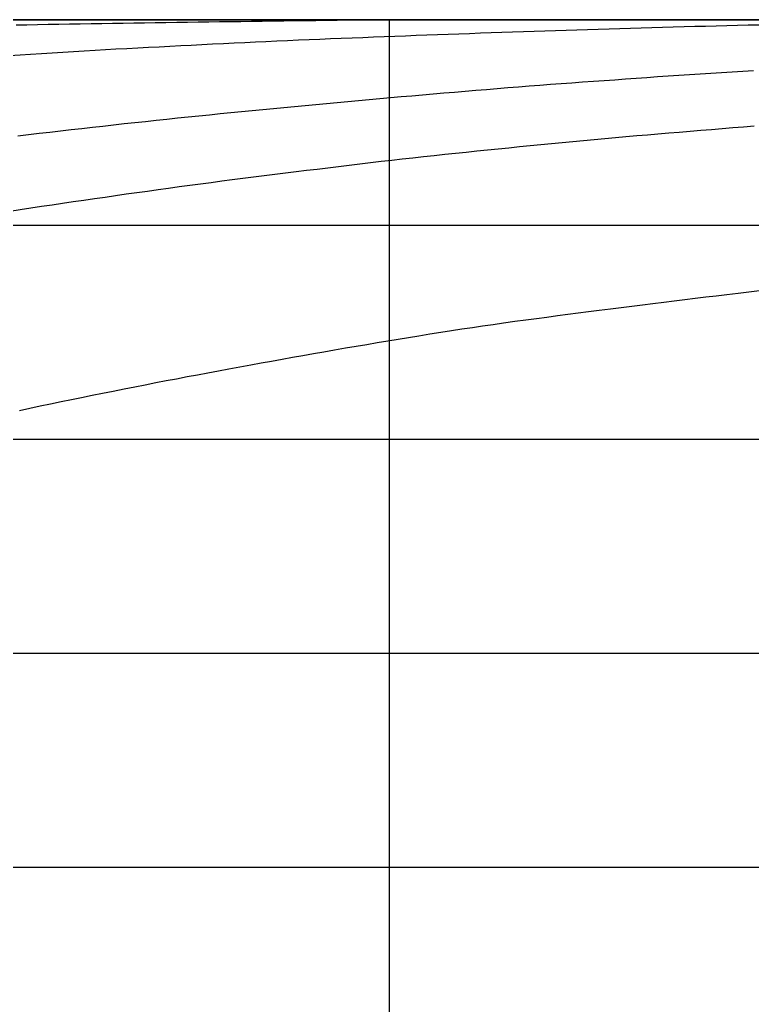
# Model space of a CAD drawing. Header units: millimetres. Extents: x 219888 to 472088, y 91183 to 209983.
# Drawn here: x 301053 to 307896, y 132130 to 141340 of the extents above; entities that cross this region are included whole.
import ezdxf

# ---------------------------------------------------------------- set-up
doc = ezdxf.new("R2010")
doc.units = ezdxf.units.MM
doc.layers.add('Waterlines', color=7, linetype='Continuous')
doc.layers.add('网格线和标注', color=7, linetype='Continuous')

msp = doc.modelspace()

# ---------------------------------------------------------------- linework, layer by layer
at = {"layer": 'Waterlines', "color": 135}
for points in [[(307960.054, 141290.166), (307858.944, 141287.676), (307758.874, 141285.196), (307659.294, 141282.706), (307558.744, 141280.156), (307458.654, 141277.576), (307359.754, 141274.976), (307259.254, 141272.266), (307158.484, 141269.496), (307058.604, 141266.696), (306958.434, 141263.836), (306857.984, 141260.916), (306757.964, 141257.976), (306658.034, 141254.986), (306557.914, 141251.966), (306457.804, 141248.896), (306357.364, 141245.786), (306257.584, 141242.656), (306158.464, 141239.506), (306058.864, 141236.316), (305958.894, 141233.056), (305858.724, 141229.756), (305758.344, 141226.396), (305657.844, 141222.996), (305557.014, 141219.536), (305456.394, 141216.046), (305356.094, 141212.526), (305255.894, 141208.966), (305155.614, 141205.376), (305055.774, 141201.756), (304955.404, 141198.086), (304855.834, 141194.416), (304756.354, 141190.726), (304656.594, 141186.986), (304556.884, 141183.236), (304457.144, 141179.456), (304357.334, 141175.646), (304257.274, 141171.786), (304157.564, 141167.886), (304057.464, 141163.916), (303957.534, 141159.896), (303857.344, 141155.786), (303757.384, 141151.596), (303656.564, 141147.296), (303556.024, 141142.906), (303454.924, 141138.396), (303353.444, 141133.776), (303254.744, 141129.186), (303156.394, 141124.516), (303057.184, 141119.716), (302956.524, 141114.756), (302854.834, 141109.686), (302752.904, 141104.536), (302655.364, 141099.566), (302556.704, 141094.486), (302456.924, 141089.326), (302356.724, 141084.106), (302256.944, 141078.886), (302156.654, 141073.636), (302052.424, 141068.206), (301952.384, 141063.096), (301855.894, 141057.956), (301756.484, 141052.026), (301656.684, 141045.866), (301556.624, 141039.586), (301457.154, 141033.276), (301357.204, 141026.866), (301256.174, 141020.346), (301153.554, 141013.666), (301055.744, 141007.256), (300957.494, 141000.766)], [(307967.744, 141339.696), (307867.624, 141339.696), (307767.684, 141339.696), (307667.614, 141339.696), (307567.664, 141339.696), (307467.664, 141339.696), (307367.734, 141339.696), (307267.884, 141339.696), (307167.624, 141339.696), (307067.434, 141339.696), (306967.604, 141339.696), (306867.544, 141339.696), (306767.584, 141339.696), (306667.454, 141339.696), (306567.654, 141339.696), (306467.464, 141339.696), (306367.814, 141339.696), (306267.504, 141339.696), (306167.564, 141339.696), (306067.414, 141339.696), (305967.494, 141339.696), (305867.744, 141339.696), (305767.394, 141339.696), (305667.524, 141339.696), (305567.384, 141339.696), (305467.664, 141339.696), (305367.784, 141339.696), (305267.544, 141339.696), (305167.414, 141339.696), (305067.614, 141339.696), (304967.694, 141339.696), (304867.654, 141339.696), (304767.284, 141339.696), (304667.494, 141339.696), (304567.434, 141339.696), (304467.384, 141339.696), (304367.324, 141339.696), (304267.514, 141339.696), (304167.704, 141339.696), (304067.434, 141339.696), (303967.924, 141339.696), (303867.284, 141339.696), (303767.584, 141339.696), (303667.304, 141339.696), (303567.554, 141339.696), (303467.534, 141339.696), (303367.324, 141339.696), (303267.314, 141339.696), (303167.414, 141339.696), (303067.454, 141339.696), (302967.384, 141339.696), (302867.394, 141339.696), (302767.474, 141339.696), (302667.864, 141339.696), (302567.544, 141339.696), (302467.634, 141339.696), (302367.244, 141339.696), (302267.234, 141339.696), (302167.204, 141339.696), (302067.354, 141339.696), (301967.064, 141339.696), (301867.314, 141339.696), (301767.344, 141339.696), (301667.274, 141339.696), (301567.224, 141339.696), (301467.334, 141339.696), (301367.294, 141339.696), (301267.264, 141339.696), (301167.574, 141339.696), (301067.244, 141339.696), (300967.434, 141339.696)], [(307976.584, 141339.696), (307876.554, 141339.696), (307776.324, 141339.696), (307676.274, 141339.696), (307576.224, 141339.696), (307476.034, 141339.696), (307376.014, 141339.696), (307275.934, 141339.696), (307175.924, 141339.696), (307075.794, 141339.696), (306975.584, 141339.696), (306875.694, 141339.696), (306775.404, 141339.696), (306675.344, 141339.696), (306575.324, 141339.696), (306475.384, 141339.696), (306375.214, 141339.696), (306275.054, 141339.696), (306174.994, 141339.696), (306074.794, 141339.696), (305974.824, 141339.696), (305874.774, 141339.696), (305774.644, 141339.696), (305674.724, 141339.696), (305574.484, 141339.696), (305474.424, 141339.696), (305374.394, 141339.696), (305274.184, 141339.696), (305174.014, 141339.696), (305074.074, 141339.696), (304973.914, 141339.696), (304873.984, 141339.696), (304773.784, 141339.696), (304673.554, 141339.696), (304573.604, 141339.696), (304473.474, 141339.696), (304373.344, 141339.696), (304273.344, 141339.696), (304173.124, 141339.696), (304073.134, 141339.696), (303973.334, 141339.696), (303872.974, 141339.696), (303773.044, 141339.696), (303672.514, 141339.696), (303572.634, 141339.696), (303472.764, 141339.696), (303372.644, 141339.696), (303272.474, 141339.696), (303172.084, 141339.696), (303072.404, 141339.696), (302972.084, 141339.696), (302872.094, 141339.696), (302772.044, 141339.696), (302671.674, 141339.696), (302571.834, 141339.696), (302471.894, 141339.696), (302371.664, 141339.696), (302271.764, 141339.696), (302171.394, 141339.696), (302071.684, 141339.696), (301971.294, 141339.696), (301871.334, 141339.696), (301771.234, 141339.696), (301671.154, 141339.696), (301571.364, 141339.696), (301471.054, 141339.696), (301370.694, 141339.696), (301270.784, 141339.696), (301170.714, 141339.696), (301071.124, 141339.696), (300970.634, 141339.696)], [(307975.054, 141339.696), (307875.014, 141339.696), (307775.154, 141339.696), (307674.844, 141339.696), (307575.144, 141339.696), (307474.974, 141339.696), (307375.014, 141339.696), (307274.954, 141339.696), (307174.984, 141339.696), (307074.944, 141339.696), (306974.914, 141339.696), (306874.864, 141339.696), (306775.054, 141339.696), (306674.894, 141339.696), (306575.054, 141339.696), (306474.994, 141339.696), (306374.854, 141339.696), (306274.934, 141339.696), (306174.764, 141339.696), (306074.934, 141339.696), (305975.054, 141339.696), (305874.954, 141339.696), (305774.764, 141339.696), (305674.804, 141339.696), (305574.844, 141339.696), (305474.914, 141339.696), (305374.844, 141339.696), (305274.974, 141339.696), (305174.704, 141339.696), (305074.804, 141339.696), (304974.804, 141339.696), (304874.824, 141339.696), (304774.834, 141339.696), (304674.894, 141339.696), (304574.794, 141339.696), (304474.754, 141339.696), (304374.894, 141339.696), (304274.694, 141339.696), (304174.774, 141339.696), (304074.684, 141339.696), (303974.684, 141339.696), (303874.754, 141339.696), (303774.764, 141339.696), (303674.784, 141339.696), (303574.664, 141339.696), (303474.874, 141339.696), (303374.834, 141339.696), (303274.764, 141339.696), (303174.714, 141339.696), (303074.814, 141339.696), (302974.714, 141339.696), (302874.694, 141339.696), (302774.774, 141339.696), (302674.824, 141339.696), (302574.504, 141339.696), (302474.734, 141339.696), (302374.744, 141339.696), (302274.534, 141339.696), (302174.604, 141339.696), (302074.804, 141339.696), (301974.654, 141339.696), (301874.714, 141339.696), (301774.484, 141339.696), (301674.534, 141339.696), (301574.614, 141339.696), (301474.744, 141339.696), (301374.374, 141339.696), (301274.604, 141339.696), (301174.474, 141339.696), (301074.544, 141339.696), (300974.644, 141339.696)], [(307977.254, 141339.696), (307877.284, 141339.696), (307777.284, 141339.696), (307677.134, 141339.696), (307577.034, 141339.696), (307477.194, 141339.696), (307377.184, 141339.696), (307277.284, 141339.696), (307177.314, 141339.696), (307077.494, 141339.696), (306977.344, 141339.696), (306877.294, 141339.696), (306777.244, 141339.696), (306676.774, 141339.696), (306577.014, 141339.696), (306477.164, 141339.696), (306377.044, 141339.696), (306277.184, 141339.696), (306177.204, 141339.696), (306077.294, 141339.696), (305977.184, 141339.696), (305877.024, 141339.696), (305776.914, 141339.696), (305677.204, 141339.696), (305577.154, 141339.696), (305477.164, 141339.696), (305377.194, 141339.696), (305277.114, 141339.696), (305177.034, 141339.696), (305077.224, 141339.696), (304977.324, 141339.696), (304877.144, 141339.696), (304777.104, 141339.696), (304677.024, 141339.696), (304577.124, 141339.696), (304477.074, 141339.696), (304377.114, 141339.696), (304277.174, 141339.696), (304177.204, 141339.696), (304077.054, 141339.696), (303977.224, 141339.696), (303876.984, 141339.696), (303776.984, 141339.696), (303676.824, 141339.696), (303577.114, 141339.696), (303477.154, 141339.696), (303377.154, 141339.696), (303276.854, 141339.696), (303176.674, 141339.696), (303076.984, 141339.696), (302977.234, 141339.696), (302876.784, 141339.696), (302777.194, 141339.696), (302677.084, 141339.696), (302576.924, 141339.696), (302476.974, 141339.696), (302377.014, 141339.696), (302277.294, 141339.696), (302177.144, 141339.696), (302077.314, 141339.696), (301976.804, 141339.696), (301877.224, 141339.696), (301777.104, 141339.696), (301677.254, 141339.696), (301577.494, 141339.696), (301476.934, 141339.696), (301376.884, 141339.696), (301276.424, 141339.696), (301176.934, 141339.696), (301077.124, 141339.696), (300976.704, 141339.696)], [(307980.114, 141339.696), (307880.134, 141339.696), (307779.914, 141339.696), (307680.054, 141339.696), (307580.094, 141339.696), (307479.984, 141339.696), (307379.844, 141339.696), (307279.824, 141339.696), (307179.694, 141339.696), (307079.824, 141339.696), (306979.364, 141339.696), (306879.624, 141339.696), (306779.524, 141339.696), (306679.694, 141339.696), (306579.444, 141339.696), (306479.194, 141339.696), (306379.494, 141339.696), (306279.114, 141339.696), (306179.434, 141339.696), (306079.304, 141339.696), (305979.414, 141339.696), (305879.014, 141339.696), (305779.264, 141339.696), (305679.234, 141339.696), (305578.824, 141339.696), (305478.864, 141339.696), (305379.204, 141339.696), (305279.004, 141339.696), (305178.744, 141339.696), (305078.704, 141339.696), (304978.674, 141339.696), (304878.934, 141339.696), (304778.924, 141339.696), (304678.554, 141339.696), (304578.484, 141339.696), (304478.744, 141339.696), (304378.514, 141339.696), (304278.364, 141339.696), (304178.664, 141339.696), (304078.414, 141339.696), (303978.704, 141339.696), (303878.384, 141339.696), (303778.184, 141339.696), (303678.314, 141339.696), (303578.434, 141339.696), (303478.074, 141339.696), (303378.364, 141339.696), (303278.044, 141339.696), (303178.024, 141339.696), (303078.224, 141339.696), (302977.904, 141339.696), (302878.244, 141339.696), (302777.884, 141339.696), (302678.044, 141339.696), (302577.864, 141339.696), (302477.944, 141339.696), (302377.864, 141339.696), (302277.604, 141339.696), (302177.834, 141339.696), (302077.604, 141339.696), (301978.064, 141339.696), (301877.824, 141339.696), (301777.574, 141339.696), (301677.414, 141339.696), (301577.764, 141339.696), (301477.344, 141339.696), (301377.554, 141339.696), (301277.334, 141339.696), (301177.284, 141339.696), (301077.344, 141339.696), (300977.254, 141339.696)], [(307983.224, 141339.696), (307883.344, 141339.696), (307783.384, 141339.696), (307683.334, 141339.696), (307583.274, 141339.696), (307483.464, 141339.696), (307383.264, 141339.696), (307283.254, 141339.696), (307183.264, 141339.696), (307083.434, 141339.696), (306983.064, 141339.696), (306883.224, 141339.696), (306783.204, 141339.696), (306683.184, 141339.696), (306583.244, 141339.696), (306483.204, 141339.696), (306383.294, 141339.696), (306283.274, 141339.696), (306183.234, 141339.696), (306083.114, 141339.696), (305983.254, 141339.696), (305883.224, 141339.696), (305783.194, 141339.696), (305683.034, 141339.696), (305583.324, 141339.696), (305483.184, 141339.696), (305382.994, 141339.696), (305283.144, 141339.696), (305183.104, 141339.696), (305083.254, 141339.696), (304983.104, 141339.696), (304883.174, 141339.696), (304782.984, 141339.696), (304683.204, 141339.696), (304582.924, 141339.696), (304483.014, 141339.696), (304383.044, 141339.696), (304283.084, 141339.696), (304182.974, 141339.696), (304083.044, 141339.696), (303983.224, 141339.696), (303883.224, 141339.696), (303782.954, 141339.696), (303683.004, 141339.696), (303583.054, 141339.696), (303483.064, 141339.696), (303382.934, 141339.696), (303283.134, 141339.696), (303183.134, 141339.696), (303083.024, 141339.696), (302983.134, 141339.696), (302883.144, 141339.696), (302783.084, 141339.696), (302683.104, 141339.696), (302582.984, 141339.696), (302483.184, 141339.696), (302382.974, 141339.696), (302282.874, 141339.696), (302182.934, 141339.696), (302083.094, 141339.696), (301982.944, 141339.696), (301883.034, 141339.696), (301782.804, 141339.696), (301682.944, 141339.696), (301582.934, 141339.696), (301482.964, 141339.696), (301382.854, 141339.696), (301282.924, 141339.696), (301182.974, 141339.696), (301082.874, 141339.696), (300982.844, 141339.696)], [(307991.034, 141339.696), (307890.854, 141339.696), (307790.854, 141339.696), (307690.864, 141339.696), (307590.734, 141339.696), (307490.864, 141339.696), (307390.784, 141339.696), (307290.334, 141339.696), (307190.434, 141339.696), (307090.574, 141339.696), (306990.184, 141339.696), (306890.174, 141339.696), (306790.054, 141339.696), (306690.154, 141339.696), (306590.104, 141339.696), (306489.974, 141339.696), (306389.904, 141339.696), (306290.044, 141339.696), (306189.744, 141339.696), (306089.804, 141339.696), (305989.594, 141339.696), (305889.614, 141339.696), (305789.474, 141339.696), (305689.454, 141339.696), (305589.224, 141339.696), (305489.294, 141339.696), (305389.144, 141339.696), (305289.154, 141339.696), (305189.074, 141339.696), (305089.034, 141339.696), (304988.734, 141339.696), (304888.794, 141339.696), (304789.074, 141339.696), (304688.674, 141339.696), (304588.794, 141339.696), (304488.574, 141339.696), (304388.704, 141339.696), (304288.494, 141339.696), (304188.444, 141339.696), (304088.194, 141339.696), (303988.324, 141339.696), (303888.184, 141339.696), (303787.954, 141339.696), (303687.914, 141339.696), (303587.854, 141339.696), (303487.834, 141339.696), (303387.854, 141339.696), (303287.744, 141339.696), (303187.614, 141339.696), (303087.564, 141339.696), (302987.594, 141339.696), (302887.404, 141339.696), (302787.294, 141339.696), (302687.314, 141339.696), (302587.024, 141339.696), (302487.134, 141339.696), (302387.224, 141339.696), (302286.964, 141339.696), (302186.914, 141339.696), (302086.624, 141339.696), (301986.684, 141339.696), (301886.584, 141339.696), (301786.734, 141339.696), (301686.644, 141339.696), (301586.654, 141339.696), (301486.664, 141339.696), (301386.144, 141339.696), (301286.234, 141339.696), (301186.254, 141339.696), (301086.034, 141339.696), (300986.194, 141339.696)], [(307989.894, 141339.696), (307889.974, 141339.696), (307789.814, 141339.696), (307689.894, 141339.696), (307589.904, 141339.696), (307489.874, 141339.696), (307389.944, 141339.696), (307289.924, 141339.696), (307189.774, 141339.696), (307089.884, 141339.696), (306989.844, 141339.696), (306889.804, 141339.696), (306789.824, 141339.696), (306689.674, 141339.696), (306589.804, 141339.696), (306489.844, 141339.696), (306389.824, 141339.696), (306289.764, 141339.696), (306189.894, 141339.696), (306089.814, 141339.696), (305989.814, 141339.696), (305889.824, 141339.696), (305789.694, 141339.696), (305689.674, 141339.696), (305589.774, 141339.696), (305489.654, 141339.696), (305389.844, 141339.696), (305289.664, 141339.696), (305189.664, 141339.696), (305089.724, 141339.696), (304989.754, 141339.696), (304889.844, 141339.696), (304789.654, 141339.696), (304689.694, 141339.696), (304589.674, 141339.696), (304489.524, 141339.696), (304389.734, 141339.696), (304289.774, 141339.696), (304189.584, 141339.696), (304089.654, 141339.696), (303989.694, 141339.696), (303889.674, 141339.696), (303789.664, 141339.696), (303689.524, 141339.696), (303589.534, 141339.696), (303489.744, 141339.696), (303389.614, 141339.696), (303289.644, 141339.696), (303189.654, 141339.696), (303089.724, 141339.696), (302989.494, 141339.696), (302889.764, 141339.696), (302789.594, 141339.696), (302689.524, 141339.696), (302589.624, 141339.696), (302489.614, 141339.696), (302389.674, 141339.696), (302289.534, 141339.696), (302189.484, 141339.696), (302089.624, 141339.696), (301989.524, 141339.696), (301889.554, 141339.696), (301789.554, 141339.696), (301689.454, 141339.696), (301589.424, 141339.696), (301489.484, 141339.696), (301389.424, 141339.696), (301289.594, 141339.696), (301189.544, 141339.696), (301089.804, 141339.696), (300989.454, 141339.696)], [(307993.274, 141339.696), (307893.494, 141339.696), (307793.494, 141339.696), (307693.274, 141339.696), (307593.444, 141339.696), (307493.034, 141339.696), (307393.474, 141339.696), (307293.304, 141339.696), (307193.244, 141339.696), (307093.054, 141339.696), (306993.074, 141339.696), (306893.314, 141339.696), (306793.194, 141339.696), (306693.214, 141339.696), (306593.254, 141339.696), (306493.134, 141339.696), (306393.384, 141339.696), (306292.874, 141339.696), (306193.144, 141339.696), (306093.224, 141339.696), (305992.774, 141339.696), (305892.914, 141339.696), (305793.224, 141339.696), (305692.874, 141339.696), (305592.924, 141339.696), (305492.904, 141339.696), (305393.054, 141339.696), (305292.714, 141339.696), (305192.624, 141339.696), (305092.614, 141339.696), (304992.634, 141339.696), (304892.634, 141339.696), (304792.654, 141339.696), (304692.684, 141339.696), (304592.754, 141339.696), (304492.564, 141339.696), (304392.504, 141339.696), (304292.334, 141339.696), (304192.504, 141339.696), (304092.794, 141339.696), (303992.614, 141339.696), (303892.444, 141339.696), (303792.534, 141339.696), (303692.364, 141339.696), (303592.604, 141339.696), (303492.384, 141339.696), (303392.284, 141339.696), (303292.154, 141339.696), (303192.184, 141339.696), (303092.404, 141339.696), (302992.054, 141339.696), (302892.164, 141339.696), (302792.204, 141339.696), (302692.064, 141339.696), (302592.064, 141339.696), (302491.854, 141339.696), (302392.184, 141339.696), (302292.014, 141339.696), (302192.084, 141339.696), (302092.484, 141339.696), (301991.984, 141339.696), (301891.914, 141339.696), (301792.044, 141339.696), (301692.064, 141339.696), (301592.014, 141339.696), (301491.684, 141339.696), (301391.954, 141339.696), (301292.364, 141339.696), (301191.874, 141339.696), (301091.704, 141339.696), (300991.704, 141339.696)], [(307909.514, 141339.696), (307809.394, 141339.696), (307709.764, 141339.696), (307609.484, 141339.696), (307509.354, 141339.696), (307409.524, 141339.696), (307309.474, 141339.696), (307209.474, 141339.696), (307109.434, 141339.696), (307009.534, 141339.696), (306909.494, 141339.696), (306809.534, 141339.696), (306709.284, 141339.696), (306609.394, 141339.696), (306509.314, 141339.696), (306409.534, 141339.696), (306309.404, 141339.696), (306209.414, 141339.696), (306109.174, 141339.696), (306009.394, 141339.696), (305909.264, 141339.696), (305809.264, 141339.696), (305709.194, 141339.696), (305609.284, 141339.696), (305509.084, 141339.696), (305409.284, 141339.696), (305308.904, 141339.696), (305209.204, 141339.696), (305109.044, 141339.696), (305008.824, 141339.696), (304908.764, 141339.696), (304809.064, 141339.696), (304709.264, 141339.696), (304609.144, 141339.696), (304509.104, 141339.696), (304409.054, 141339.696), (304309.194, 141339.696), (304209.264, 141339.696), (304109.484, 141339.696), (304009.194, 141339.696), (303909.274, 141339.696), (303809.344, 141339.696), (303709.194, 141339.696), (303609.344, 141339.696), (303509.104, 141339.696), (303409.254, 141339.696), (303309.434, 141339.696), (303209.154, 141339.696), (303109.244, 141339.696), (303009.004, 141339.696), (302909.034, 141339.696), (302809.234, 141339.696), (302709.174, 141339.696), (302609.404, 141339.696), (302509.254, 141339.696), (302409.334, 141339.696), (302309.214, 141339.696), (302208.944, 141339.696), (302109.084, 141339.696), (302009.064, 141339.696), (301908.804, 141339.696), (301809.044, 141339.696), (301709.304, 141339.696), (301608.934, 141339.696), (301509.224, 141339.696), (301409.254, 141339.696), (301308.964, 141339.696), (301209.394, 141339.696), (301109.164, 141339.696), (301008.794, 141339.696)], [(307919.684, 141339.696), (307819.684, 141339.696), (307719.564, 141339.696), (307619.864, 141339.696), (307519.764, 141339.696), (307419.684, 141339.696), (307319.584, 141339.696), (307219.664, 141339.696), (307119.504, 141339.696), (307019.534, 141339.696), (306919.604, 141339.696), (306819.464, 141339.696), (306719.524, 141339.696), (306619.314, 141339.696), (306519.484, 141339.696), (306419.624, 141339.696), (306319.784, 141339.696), (306219.374, 141339.696), (306119.704, 141339.696), (306019.304, 141339.696), (305919.754, 141339.696), (305819.664, 141339.696), (305719.564, 141339.696), (305619.584, 141339.696), (305519.644, 141339.696), (305419.444, 141339.696), (305319.554, 141339.696), (305219.544, 141339.696), (305119.594, 141339.696), (305019.544, 141339.696), (304919.674, 141339.696), (304819.424, 141339.696), (304719.274, 141339.696), (304618.934, 141339.696), (304518.904, 141339.696), (304478.264, 141339.696), (304419.524, 141338.876), (304319.494, 141337.486), (304219.504, 141336.096), (304119.464, 141334.716), (304019.304, 141333.326), (303919.454, 141331.946), (303819.384, 141330.556), (303719.514, 141329.176), (303619.664, 141327.806), (303519.494, 141326.426), (303419.494, 141325.066), (303319.304, 141323.706), (303219.424, 141322.356), (303119.374, 141321.026), (303019.044, 141319.726), (302919.044, 141318.476), (302818.704, 141317.396), (302719.404, 141316.026), (302619.184, 141314.506), (302519.444, 141312.956), (302419.574, 141311.386), (302319.434, 141309.806), (302219.354, 141308.216), (302119.754, 141306.636), (302019.534, 141305.046), (301919.584, 141303.466), (301819.494, 141301.896), (301719.494, 141300.336), (301619.334, 141298.786), (301519.314, 141297.296), (301419.044, 141295.906), (301318.754, 141294.366), (301219.214, 141292.216), (301119.514, 141289.896), (301019.454, 141287.516)], [(307925.544, 141339.696), (307825.454, 141339.696), (307725.674, 141339.696), (307625.594, 141339.696), (307525.794, 141339.696), (307425.634, 141339.696), (307325.354, 141339.696), (307225.794, 141339.696), (307125.804, 141339.696), (307025.614, 141339.696), (306925.794, 141339.696), (306825.704, 141339.696), (306725.714, 141339.696), (306625.464, 141339.696), (306525.594, 141339.696), (306425.594, 141339.696), (306325.574, 141339.696), (306225.604, 141339.696), (306125.654, 141339.696), (306025.564, 141339.696), (305925.564, 141339.696), (305825.664, 141339.696), (305725.574, 141339.696), (305625.664, 141339.696), (305525.714, 141339.696), (305425.544, 141339.696), (305325.534, 141339.696), (305225.594, 141339.696), (305125.654, 141339.696), (305025.864, 141339.696), (304925.714, 141339.696), (304825.414, 141339.696), (304725.074, 141339.696), (304625.124, 141339.696), (304525.204, 141339.696), (304424.994, 141339.696), (304325.134, 141339.696), (304225.234, 141339.696), (304125.364, 141339.696), (304025.594, 141339.696), (303925.584, 141339.696), (303825.644, 141339.696), (303725.474, 141339.696), (303625.334, 141339.696), (303525.464, 141339.696), (303425.484, 141339.696), (303325.314, 141339.696), (303225.664, 141339.696), (303125.274, 141339.696), (303025.574, 141339.696), (302925.574, 141339.696), (302825.634, 141339.696), (302725.444, 141339.696), (302625.464, 141339.696), (302525.334, 141339.696), (302425.164, 141339.696), (302325.484, 141339.696), (302225.394, 141339.696), (302125.404, 141339.696), (302025.434, 141339.696), (301925.174, 141339.696), (301825.334, 141339.696), (301725.294, 141339.696), (301625.334, 141339.696), (301525.224, 141339.696), (301425.384, 141339.696), (301325.494, 141339.696), (301225.474, 141339.696), (301125.344, 141339.696), (301025.474, 141339.696)], [(307927.634, 141339.696), (307827.894, 141339.696), (307727.874, 141339.696), (307627.704, 141339.696), (307527.624, 141339.696), (307427.694, 141339.696), (307327.764, 141339.696), (307227.734, 141339.696), (307127.774, 141339.696), (307027.564, 141339.696), (306927.344, 141339.696), (306827.874, 141339.696), (306727.584, 141339.696), (306627.404, 141339.696), (306527.544, 141339.696), (306427.704, 141339.696), (306327.674, 141339.696), (306227.534, 141339.696), (306127.564, 141339.696), (306027.544, 141339.696), (305927.444, 141339.696), (305827.714, 141339.696), (305727.604, 141339.696), (305627.524, 141339.696), (305527.384, 141339.696), (305427.474, 141339.696), (305327.474, 141339.696), (305227.364, 141339.696), (305127.424, 141339.696), (305027.334, 141339.696), (304927.354, 141339.696), (304827.274, 141339.696), (304727.384, 141339.696), (304627.314, 141339.696), (304527.404, 141339.696), (304427.264, 141339.696), (304327.294, 141339.696), (304227.214, 141339.696), (304127.244, 141339.696), (304027.174, 141339.696), (303927.364, 141339.696), (303827.224, 141339.696), (303727.144, 141339.696), (303627.424, 141339.696), (303527.124, 141339.696), (303427.194, 141339.696), (303327.044, 141339.696), (303227.004, 141339.696), (303127.134, 141339.696), (303027.064, 141339.696), (302927.014, 141339.696), (302827.134, 141339.696), (302726.984, 141339.696), (302627.034, 141339.696), (302527.064, 141339.696), (302426.744, 141339.696), (302326.724, 141339.696), (302226.764, 141339.696), (302126.814, 141339.696), (302026.884, 141339.696), (301926.814, 141339.696), (301826.914, 141339.696), (301726.694, 141339.696), (301626.914, 141339.696), (301526.784, 141339.696), (301426.764, 141339.696), (301326.844, 141339.696), (301226.684, 141339.696), (301126.684, 141339.696), (301026.704, 141339.696)], [(307926.924, 141339.696), (307826.984, 141339.696), (307727.074, 141339.696), (307627.024, 141339.696), (307527.054, 141339.696), (307426.904, 141339.696), (307327.104, 141339.696), (307226.844, 141339.696), (307126.914, 141339.696), (307027.034, 141339.696), (306926.834, 141339.696), (306827.124, 141339.696), (306727.014, 141339.696), (306626.914, 141339.696), (306527.024, 141339.696), (306426.994, 141339.696), (306326.904, 141339.696), (306227.024, 141339.696), (306127.004, 141339.696), (306026.914, 141339.696), (305926.864, 141339.696), (305827.064, 141339.696), (305726.914, 141339.696), (305627.074, 141339.696), (305527.014, 141339.696), (305426.894, 141339.696), (305327.094, 141339.696), (305226.874, 141339.696), (305126.954, 141339.696), (305026.904, 141339.696), (304926.784, 141339.696), (304826.904, 141339.696), (304726.984, 141339.696), (304626.964, 141339.696), (304526.914, 141339.696), (304426.984, 141339.696), (304327.064, 141339.696), (304227.064, 141339.696), (304127.014, 141339.696), (304027.064, 141339.696), (303926.834, 141339.696), (303827.034, 141339.696), (303726.904, 141339.696), (303626.994, 141339.696), (303527.054, 141339.696), (303427.004, 141339.696), (303326.984, 141339.696), (303227.004, 141339.696), (303127.074, 141339.696), (303026.874, 141339.696), (302926.964, 141339.696), (302826.774, 141339.696), (302726.984, 141339.696), (302626.924, 141339.696), (302526.954, 141339.696), (302426.914, 141339.696), (302327.044, 141339.696), (302226.734, 141339.696), (302126.834, 141339.696), (302027.144, 141339.696), (301927.014, 141339.696), (301826.774, 141339.696), (301726.654, 141339.696), (301627.014, 141339.696), (301526.894, 141339.696), (301426.974, 141339.696), (301326.744, 141339.696), (301226.894, 141339.696), (301127.094, 141339.696), (301026.954, 141339.696)], [(307935.044, 141339.696), (307835.224, 141339.696), (307735.274, 141339.696), (307635.084, 141339.696), (307535.064, 141339.696), (307435.054, 141339.696), (307335.004, 141339.696), (307234.934, 141339.696), (307134.914, 141339.696), (307034.514, 141339.696), (306934.514, 141339.696), (306834.704, 141339.696), (306734.504, 141339.696), (306634.374, 141339.696), (306534.344, 141339.696), (306434.264, 141339.696), (306334.304, 141339.696), (306234.034, 141339.696), (306133.974, 141339.696), (306034.214, 141339.696), (305933.744, 141339.696), (305833.884, 141339.696), (305733.744, 141339.696), (305633.924, 141339.696), (305533.864, 141339.696), (305433.394, 141339.696), (305333.524, 141339.696), (305233.734, 141339.696), (305133.414, 141339.696), (305033.394, 141339.696), (304933.484, 141339.696), (304833.304, 141339.696), (304733.184, 141339.696), (304633.064, 141339.696), (304533.074, 141339.696), (304432.964, 141339.696), (304332.734, 141339.696), (304232.894, 141339.696), (304132.714, 141339.696), (304032.694, 141339.696), (303932.654, 141339.696), (303832.504, 141339.696), (303732.404, 141339.696), (303632.474, 141339.696), (303532.404, 141339.696), (303432.304, 141339.696), (303332.424, 141339.696), (303232.054, 141339.696), (303131.934, 141339.696), (303032.314, 141339.696), (302932.054, 141339.696), (302832.074, 141339.696), (302731.834, 141339.696), (302632.104, 141339.696), (302531.744, 141339.696), (302431.784, 141339.696), (302332.114, 141339.696), (302231.524, 141339.696), (302131.574, 141339.696), (302031.474, 141339.696), (301931.514, 141339.696), (301831.664, 141339.696), (301731.324, 141339.696), (301631.234, 141339.696), (301531.154, 141339.696), (301431.044, 141339.696), (301331.324, 141339.696), (301230.784, 141339.696), (301130.714, 141339.696), (301030.674, 141339.696)], [(307935.884, 141339.696), (307835.754, 141339.696), (307735.854, 141339.696), (307635.564, 141339.696), (307535.654, 141339.696), (307435.604, 141339.696), (307335.464, 141339.696), (307235.374, 141339.696), (307135.154, 141339.696), (307035.204, 141339.696), (306935.224, 141339.696), (306835.224, 141339.696), (306735.004, 141339.696), (306635.044, 141339.696), (306534.844, 141339.696), (306434.884, 141339.696), (306334.814, 141339.696), (306234.684, 141339.696), (306134.764, 141339.696), (306034.524, 141339.696), (305934.454, 141339.696), (305834.394, 141339.696), (305734.274, 141339.696), (305634.614, 141339.696), (305534.214, 141339.696), (305434.194, 141339.696), (305334.164, 141339.696), (305234.024, 141339.696), (305133.954, 141339.696), (305034.024, 141339.696), (304933.614, 141339.696), (304833.774, 141339.696), (304733.694, 141339.696), (304633.764, 141339.696), (304533.664, 141339.696), (304433.554, 141339.696), (304333.644, 141339.696), (304233.344, 141339.696), (304133.594, 141339.696), (304033.224, 141339.696), (303933.324, 141339.696), (303832.954, 141339.696), (303733.234, 141339.696), (303633.364, 141339.696), (303533.084, 141339.696), (303432.954, 141339.696), (303332.634, 141339.696), (303232.774, 141339.696), (303132.754, 141339.696), (303032.694, 141339.696), (302932.634, 141339.696), (302832.374, 141339.696), (302732.584, 141339.696), (302632.444, 141339.696), (302532.184, 141339.696), (302432.264, 141339.696), (302332.374, 141339.696), (302232.374, 141339.696), (302132.084, 141339.696), (302032.064, 141339.696), (301931.724, 141339.696), (301831.854, 141339.696), (301731.814, 141339.696), (301631.674, 141339.696), (301531.694, 141339.696), (301431.284, 141339.696), (301331.624, 141339.696), (301231.444, 141339.696), (301131.224, 141339.696), (301031.364, 141339.696)], [(307946.174, 141339.696), (307845.934, 141339.696), (307745.884, 141339.696), (307645.954, 141339.696), (307545.964, 141339.696), (307445.884, 141339.696), (307345.794, 141339.696), (307245.874, 141339.696), (307145.764, 141339.696), (307046.064, 141339.696), (306945.914, 141339.696), (306845.634, 141339.696), (306745.634, 141339.696), (306645.614, 141339.696), (306545.584, 141339.696), (306445.674, 141339.696), (306345.624, 141339.696), (306245.514, 141339.696), (306145.384, 141339.696), (306045.374, 141339.696), (305945.534, 141339.696), (305845.214, 141339.696), (305745.404, 141339.696), (305645.294, 141339.696), (305545.344, 141339.696), (305445.314, 141339.696), (305345.314, 141339.696), (305245.344, 141339.696), (305145.194, 141339.696), (305045.194, 141339.696), (304945.164, 141339.696), (304845.344, 141339.696), (304745.264, 141339.696), (304645.224, 141339.696), (304545.144, 141339.696), (304445.074, 141339.696), (304345.214, 141339.696), (304245.024, 141339.696), (304144.974, 141339.696), (304045.174, 141339.696), (303945.034, 141339.696), (303844.924, 141339.696), (303745.014, 141339.696), (303644.724, 141339.696), (303544.764, 141339.696), (303444.804, 141339.696), (303344.764, 141339.696), (303244.854, 141339.696), (303144.864, 141339.696), (303044.784, 141339.696), (302944.704, 141339.696), (302844.714, 141339.696), (302744.534, 141339.696), (302644.764, 141339.696), (302544.714, 141339.696), (302444.544, 141339.696), (302344.664, 141339.696), (302244.524, 141339.696), (302144.604, 141339.696), (302044.414, 141339.696), (301944.594, 141339.696), (301844.414, 141339.696), (301744.304, 141339.696), (301644.514, 141339.696), (301544.324, 141339.696), (301444.424, 141339.696), (301344.314, 141339.696), (301244.474, 141339.696), (301144.274, 141339.696), (301044.284, 141339.696)], [(307951.064, 141339.696), (307851.084, 141339.696), (307750.644, 141339.696), (307651.174, 141339.696), (307550.704, 141339.696), (307450.934, 141339.696), (307350.824, 141339.696), (307250.844, 141339.696), (307150.944, 141339.696), (307050.554, 141339.696), (306950.484, 141339.696), (306850.614, 141339.696), (306750.494, 141339.696), (306650.654, 141339.696), (306550.544, 141339.696), (306450.534, 141339.696), (306350.174, 141339.696), (306250.294, 141339.696), (306150.404, 141339.696), (306050.244, 141339.696), (305950.014, 141339.696), (305850.204, 141339.696), (305750.354, 141339.696), (305650.054, 141339.696), (305550.094, 141339.696), (305450.034, 141339.696), (305349.824, 141339.696), (305249.994, 141339.696), (305149.874, 141339.696), (305049.604, 141339.696), (304949.804, 141339.696), (304849.554, 141339.696), (304749.594, 141339.696), (304649.824, 141339.696), (304549.394, 141339.696), (304449.794, 141339.696), (304349.584, 141339.696), (304249.394, 141339.696), (304149.394, 141339.696), (304049.194, 141339.696), (303949.384, 141339.696), (303849.494, 141339.696), (303749.304, 141339.696), (303649.234, 141339.696), (303549.004, 141339.696), (303449.154, 141339.696), (303348.624, 141339.696), (303248.884, 141339.696), (303149.014, 141339.696), (303048.724, 141339.696), (302949.254, 141339.696), (302848.704, 141339.696), (302748.614, 141339.696), (302648.704, 141339.696), (302548.514, 141339.696), (302448.584, 141339.696), (302348.414, 141339.696), (302248.424, 141339.696), (302148.974, 141339.696), (302048.474, 141339.696), (301948.264, 141339.696), (301848.034, 141339.696), (301748.414, 141339.696), (301648.314, 141339.696), (301548.144, 141339.696), (301448.204, 141339.696), (301348.114, 141339.696), (301248.144, 141339.696), (301148.234, 141339.696), (301047.674, 141339.696)], [(307908.504, 140862.506), (307808.454, 140856.436), (307709.014, 140850.306), (307608.984, 140844.056), (307509.294, 140837.726), (307409.454, 140831.286), (307309.624, 140824.736), (307209.694, 140818.076), (307109.984, 140811.326), (307010.334, 140804.476), (306910.454, 140797.516), (306810.624, 140790.486), (306710.914, 140783.396), (306610.954, 140776.226), (306511.384, 140769.056), (306411.574, 140761.836), (306311.674, 140754.626), (306211.924, 140747.456), (306112.234, 140740.276), (306012.674, 140732.956), (305912.904, 140725.406), (305813.214, 140717.656), (305713.514, 140709.766), (305613.754, 140701.766), (305514.254, 140693.696), (305414.754, 140685.556), (305314.834, 140677.316), (305215.344, 140669.036), (305115.704, 140660.696), (305016.114, 140652.296), (304916.424, 140643.826), (304816.734, 140635.296), (304717.154, 140626.706), (304617.564, 140618.046), (304517.894, 140609.306), (304418.104, 140600.466), (304318.564, 140591.566), (304218.964, 140582.576), (304119.544, 140573.526), (304019.864, 140564.356), (303920.194, 140555.116), (303820.644, 140545.806), (303721.124, 140536.416), (303621.354, 140526.926), (303521.814, 140517.396), (303422.274, 140507.796), (303322.904, 140498.146), (303223.094, 140488.396), (303123.854, 140478.646), (303024.344, 140468.816), (302924.564, 140458.896), (302825.164, 140448.916), (302725.684, 140438.846), (302626.214, 140428.676), (302526.754, 140418.406), (302427.294, 140408.006), (302327.894, 140397.506), (302228.514, 140386.896), (302129.114, 140376.156), (302029.704, 140365.306), (301930.154, 140354.326), (301830.904, 140343.276), (301731.504, 140332.096), (301632.284, 140320.846), (301532.854, 140309.496), (301433.574, 140298.096), (301333.934, 140286.576), (301234.924, 140275.076), (301135.344, 140263.456), (301036.154, 140251.806)], [(307912.634, 140344.166), (307813.054, 140336.156), (307713.344, 140328.106), (307613.744, 140320.026), (307513.964, 140311.906), (307414.204, 140303.736), (307314.664, 140295.536), (307214.904, 140287.266), (307115.294, 140278.936), (307015.424, 140270.506), (306916.014, 140262.026), (306816.384, 140253.416), (306716.654, 140244.686), (306617.194, 140235.856), (306517.654, 140226.886), (306417.974, 140217.756), (306318.374, 140208.496), (306218.954, 140199.116), (306119.154, 140189.566), (306019.774, 140179.936), (305920.284, 140170.186), (305820.794, 140160.346), (305721.314, 140150.426), (305621.774, 140140.416), (305522.284, 140130.336), (305422.674, 140120.186), (305323.194, 140109.966), (305223.884, 140099.696), (305124.244, 140089.316), (305024.834, 140078.886), (304925.374, 140068.346), (304825.904, 140057.706), (304726.394, 140046.946), (304626.944, 140036.026), (304527.694, 140024.916), (304428.214, 140013.466), (304328.834, 140001.646), (304229.574, 139989.506), (304130.324, 139977.206), (304030.944, 139964.986), (303931.784, 139952.966), (303832.684, 139941.046), (303733.404, 139929.106), (303634.094, 139917.126), (303534.804, 139905.076), (303435.594, 139892.926), (303336.434, 139880.666), (303237.064, 139868.226), (303138.044, 139855.656), (303038.764, 139842.886), (302939.714, 139829.976), (302840.404, 139816.876), (302741.504, 139803.696), (302642.234, 139790.336), (302542.934, 139776.846), (302444.064, 139763.296), (302344.984, 139749.606), (302246.084, 139735.836), (302146.924, 139721.936), (302047.934, 139707.956), (301948.884, 139693.876), (301849.984, 139679.736), (301750.904, 139665.476), (301651.984, 139651.156), (301553.034, 139636.746), (301454.004, 139622.226), (301355.224, 139607.636), (301256.184, 139592.916), (301157.274, 139578.116), (301058.474, 139563.216), (300959.634, 139548.206)], [(301050.634, 137689.206), (301147.804, 137709.946), (301244.074, 137730.326), (301340.034, 137750.496), (301439.794, 137771.286), (301535.614, 137791.096), (301630.644, 137810.576), (301730.294, 137830.846), (301826.554, 137850.266), (301925.144, 137869.986), (302029.154, 137890.616), (302129.374, 137910.336), (302225.614, 137929.136), (302324.514, 137948.316), (302422.024, 137967.096), (302516.894, 137985.246), (302617.094, 138004.286), (302713.424, 138022.476), (302809.474, 138040.506), (302908.934, 138059.056), (303006.964, 138077.236), (303108.874, 138096.006), (303212.004, 138114.896), (303308.634, 138132.486), (303404.764, 138149.876), (303505.344, 138167.976), (303601.964, 138185.246), (303698.494, 138202.416), (303796.214, 138219.676), (303895.494, 138237.116), (303992.314, 138254.016), (304096.564, 138272.086), (304196.954, 138289.366), (304294.944, 138306.116), (304393.314, 138322.806), (304491.144, 138339.256), (304589.194, 138355.606), (304685.254, 138371.456), (304781.164, 138387.086), (304882.954, 138403.446), (304985.644, 138419.656), (305086.874, 138435.346), (305182.674, 138449.906), (305282.174, 138464.726), (305377.364, 138478.626), (305476.934, 138492.896), (305572.334, 138506.326), (305679.314, 138521.146), (305780.824, 138534.996), (305879.264, 138548.276), (305977.934, 138561.456), (306075.464, 138574.376), (306173.094, 138587.196), (306270.094, 138599.846), (306367.084, 138612.406), (306467.444, 138625.316), (306570.434, 138638.466), (306672.144, 138651.386), (306771.254, 138663.886), (306872.084, 138676.536), (306968.644, 138688.576), (307069.594, 138701.086), (307165.724, 138712.936), (307266.064, 138725.226), (307362.894, 138737.026), (307462.774, 138749.116), (307559.554, 138760.776), (307658.984, 138772.676), (307763.914, 138785.146), (307864.844, 138797.066), (307965.164, 138808.836)]]:
    msp.add_lwpolyline(points, dxfattribs=at)
at = {"layer": '网格线和标注', "color": 0}
for p, q in [((236017.754, 141339.386), (458092.724, 141339.386)), ((236017.754, 139419.386), (458092.724, 139419.386)), ((236017.754, 137419.386), (458092.724, 137419.386)), ((236017.754, 135419.386), (458092.724, 135419.386)), ((236017.754, 133419.386), (458092.724, 133419.386))]:
    msp.add_line(p, q, dxfattribs=at)
at = {"layer": '网格线和标注'}
msp.add_line((304505.694, 141339.386), (304505.694, 125419.386), dxfattribs=at)

doc.saveas('drawing.dxf')
